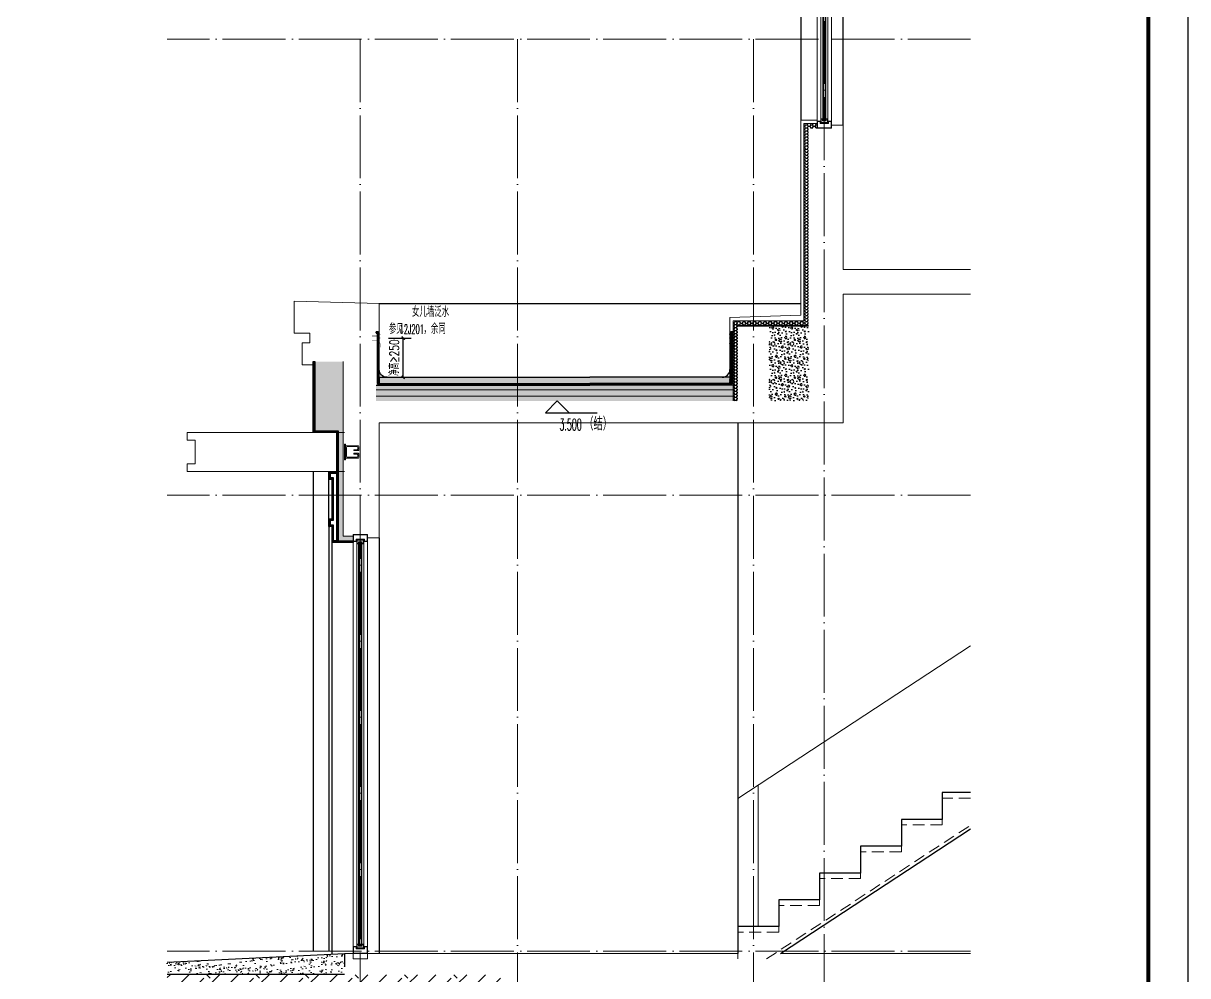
# Model space of a CAD drawing. Extents: x -518115 to 389031, y -209821 to 1628073.
# Drawn here: x 253278 to 260680, y -168600 to -162541 of the extents above; entities that cross this region are included whole.
import ezdxf
from ezdxf.xclip import XClip

# ---------------------------------------------------------------- set-up
doc = ezdxf.new("R2010")
doc.units = 0
doc.header["$LTSCALE"] = 1000
doc.header["$MEASUREMENT"] = 0
doc.header["$XCLIPFRAME"] = 0
for name, pattern in [('DASH', [0.35, 0.25, -0.1]), ('DOTE', [2.42, 2, -0.2, 0.02, -0.2]), ('HIDDEN', [0.375, 0.25, -0.125])]:
    doc.linetypes.add(name, pattern=pattern)
for name, color, linetype in [('3-剖面填充（细）', 250, 'Continuous'), ('3-屋面构造层', 157, 'Continuous'), ('DIM_ELEV', 3, 'Continuous'), ('DIM_IDEN', 67, 'Continuous'), ('PUB_TEXT', 4, 'Continuous'), ('SURFACE', 6, 'Continuous'), ('图框', 140, 'Continuous'), ('看线', 251, 'Continuous'), ('立面', 73, 'Continuous'), ('立面-看线', 251, 'Continuous')]:
    doc.layers.add(name, color=color, linetype=linetype)
for name, color, linetype, lineweight in [('DOTE', 19, 'DOTE', 9), ('PUB_HATCH', 8, 'Continuous', 9), ('S_WINDOW', 144, 'Continuous', 15), ('STAIR', 2, 'Continuous', 18), ('WALL', 9, 'Continuous', 40), ('内粉刷', 37, 'Continuous', 9), ('填充', 251, 'Continuous', 5), ('栏杆', 163, 'Continuous', 5), ('立面-普通轮廓', 7, 'Continuous', 18), ('立面-栏杆', 105, 'Continuous', 15), ('细细', 250, 'Continuous', 0)]:
    doc.layers.add(name, color=color, linetype=linetype, lineweight=lineweight)
doc.styles.add('_TCH_DIM', font='SIMPLEX.shx', dxfattribs={"width": 0.7, "bigfont": 'GBCBIG.shx'})
doc.styles.add('_TCH_DIM_T3', font='SIMPLEX.shx', dxfattribs={"width": 0.494118, "bigfont": 'GBCBIG.shx'})
doc.dimstyles.new('_TCH_ARCH&&20', dxfattribs={"dimtxt": 59.5, "dimasz": 20, "dimexe": 50, "dimexo": 60, "dimgap": 25.25, "dimtad": 1, "dimdec": 0, "dimzin": 0, "dimdsep": 46, "dimtxsty": '_TCH_DIM_T3', "dimblk": 'ARCHTICK', "dimcen": 0.09, "dimclrt": 7, "dimazin": 2, "dimtfac": 1, "dimtdec": 0, "dimtix": 1, "dimtmove": 2, "dimatfit": 3, "dimfxl": 1, "dimtolj": 1, "dimtzin": 0, "dimarcsym": 0})
pattern_1 = [(315, (-749044.146, -695306.734), (-1.767766953, -1.767766953), []), (315, (-749042.9675, -695306.734), (-1.767766953, -1.767766953), [])]
pattern_2 = [(315, (-749044.1448, -698010.1697), (-1.767766953, -1.767766953), []), (315, (-749042.9663, -698010.1697), (-1.767766953, -1.767766953), [])]
pattern_3 = [(315, (-218910.2607, -140541.0897), (-1.767766953, -1.767766953), []), (315, (-218909.0822, -140541.0897), (-1.767766953, -1.767766953), [])]
pattern_4 = [(315, (-218910.2607, -141979.3279), (-1.767766953, -1.767766953), []), (315, (-218909.0822, -141979.3279), (-1.767766953, -1.767766953), [])]

# ---------------------------------------------------------------- blocks, each defined once
blk = doc.blocks.new('GFDDDDRG')
at = {"layer": '图框'}
blk.add_lwpolyline([(923310, -107437), (923310, -159999), (893610, -159999), (893610, -107437)], close=True, dxfattribs=at)
blk.add_lwpolyline([(923310, -107437), (923310, -159999), (893610, -159999), (893610, -107437)], close=True, dxfattribs=at)
at = {"layer": '图框', "const_width": 50}
blk.add_lwpolyline([(894110, -159499), (922810, -159499), (922810, -108687), (894110, -108687)], close=True, dxfattribs=at)
blk = doc.blocks.new('A$C657A2A31')
at = {"layer": '栏杆', "color": 5}
for p, q in [((0, 0), (6.4, 0)), ((0, -100.3), (0, 0)), ((6.4, 0), (6.4, -100.3)), ((84.4, -10), (12.4, -10)), ((12.4, -22.3), (12.4, -78)), ((77.4, -16.3), (18.4, -16.3)), ((59.6, -35.7), (59.6, -41.7)), ((80.4, -35.7), (59.6, -35.7)), ((87.4, -41.7), (59.6, -41.7)), ((59.6, -58.6), (59.6, -64.6)), ((87.4, -58.6), (59.6, -58.6)), ((80.4, -64.6), (59.6, -64.6)), ((83.4, -32.7), (83.4, -22.3)), ((83.4, -67.6), (83.4, -78)), ((90.4, -16), (90.4, -38.7)), ((90.4, -84.3), (90.4, -61.6)), ((6.4, -100.3), (0, -100.3)), ((84.4, -90.3), (12.4, -90.3)), ((77.4, -84), (18.4, -84))]:
    blk.add_line(p, q, dxfattribs=at)
for centre, radius, start, end in [((12.4, -16), 6, 90, 180), ((18.4, -22.3), 6, 90, 180), ((77.4, -22.3), 6, 0, 90), ((80.4, -32.7), 3, 270, 0), ((80.4, -67.6), 3, 0, 90), ((84.4, -16), 6, 0, 90), ((87.4, -38.7), 3, 270, 0), ((87.4, -61.6), 3, 0, 90), ((12.4, -84.3), 6, 180, 270), ((18.4, -78), 6, 180, 270), ((77.4, -78), 6, 270, 0), ((84.4, -84.3), 6, 270, 0)]:
    blk.add_arc(centre, radius, start, end, dxfattribs=at)
blk = doc.blocks.new('zrszerf')
at = {"layer": '细细'}
h = blk.add_hatch(dxfattribs=at)
h.set_pattern_fill('金属', color=256, style=0)
h.set_pattern_definition(pattern_3)
h.paths.add_polyline_path([(257694.9, 608543.3), (257714.9, 608543.3), (257714.9, 608556.8), (257764.9, 608556.8), (257764.9, 608543.3), (257784.9, 608543.3), (257784.9, 608588.3), (257694.9, 608588.3)])
h.paths.add_polyline_path([(257712.9, 608558.8), (257712.9, 608545.3), (257696.9, 608545.3), (257696.9, 608586.3), (257782.9, 608586.3), (257782.9, 608545.3), (257766.9, 608545.3), (257766.9, 608558.8)], flags=16)
h = blk.add_hatch(dxfattribs=at)
h.set_pattern_fill('金属', color=256, style=0)
h.set_pattern_definition(pattern_3)
h.paths.add_polyline_path([(257762.4, 608554.8), (257762.4, 608529.8), (257750.4, 608529.8), (257750.4, 608539.8), (257729.4, 608539.8), (257729.4, 608529.8), (257717.4, 608529.8), (257717.4, 608554.8)])
h.paths.add_polyline_path([(257719.4, 608552.8), (257719.4, 608531.8), (257727.4, 608531.8), (257727.4, 608541.8), (257752.4, 608541.8), (257752.4, 608531.8), (257760.4, 608531.8), (257760.4, 608552.8)], flags=16)
h = blk.add_hatch(color=256, dxfattribs=at)
edge = h.paths.add_edge_path()
edge.add_line((257735.4, 608539.8), (257735.4, 608527.8))
edge.add_arc((257739.9, 608519.5), 9.44, 61.51755, 118.48245, ccw=False)
edge.add_line((257744.4, 608527.8), (257744.4, 608539.8))
edge.add_arc((257739.9, 608548.1), 9.44, 241.51755, 298.48245, ccw=False)
h = blk.add_hatch(dxfattribs=at)
h.set_pattern_fill('金属', color=256, style=0)
h.set_pattern_definition(pattern_4)
h.paths.add_polyline_path([(257694.9, 607233.3), (257714.9, 607233.3), (257714.9, 607219.8), (257764.9, 607219.8), (257764.9, 607233.3), (257784.9, 607233.3), (257784.9, 607188.3), (257694.9, 607188.3)])
h.paths.add_polyline_path([(257712.9, 607217.8), (257712.9, 607231.3), (257696.9, 607231.3), (257696.9, 607190.3), (257782.9, 607190.3), (257782.9, 607231.3), (257766.9, 607231.3), (257766.9, 607217.8)], flags=16)
h = blk.add_hatch(dxfattribs=at)
h.set_pattern_fill('金属', color=256, style=0)
h.set_pattern_definition(pattern_4)
h.paths.add_polyline_path([(257762.4, 607221.8), (257762.4, 607246.8), (257750.4, 607246.8), (257750.4, 607236.8), (257729.4, 607236.8), (257729.4, 607246.8), (257717.4, 607246.8), (257717.4, 607221.8)])
h.paths.add_polyline_path([(257719.4, 607223.8), (257719.4, 607244.8), (257727.4, 607244.8), (257727.4, 607234.8), (257752.4, 607234.8), (257752.4, 607244.8), (257760.4, 607244.8), (257760.4, 607223.8)], flags=16)
h = blk.add_hatch(color=256, dxfattribs=at)
edge = h.paths.add_edge_path()
edge.add_line((257735.4, 607236.8), (257735.4, 607248.8))
edge.add_arc((257739.9, 607257.1), 9.44, 241.51755, 298.48245)
edge.add_line((257744.4, 607248.8), (257744.4, 607236.8))
edge.add_arc((257739.9, 607228.5), 9.44, 61.51755, 118.48245)
at = {"layer": 'S_WINDOW'}
for p, q in [((257694.9, 607233.3), (257694.9, 608543.3)), ((257717.4, 607246.8), (257717.4, 608529.8)), ((257762.4, 607246.8), (257762.4, 608529.8)), ((257784.9, 607233.3), (257784.9, 608543.3))]:
    blk.add_line(p, q, dxfattribs=at)
for points in [[(257784.9, 608588.3), (257784.9, 608543.3), (257764.9, 608543.3), (257764.9, 608556.8), (257714.9, 608556.8), (257714.9, 608543.3), (257694.9, 608543.3), (257694.9, 608588.3)], [(257782.9, 608586.3), (257782.9, 608545.3), (257766.9, 608545.3), (257766.9, 608558.8), (257712.9, 608558.8), (257712.9, 608545.3), (257696.9, 608545.3), (257696.9, 608586.3)], [(257762.4, 608554.8), (257762.4, 608529.8), (257750.4, 608529.8), (257750.4, 608539.8), (257729.4, 608539.8), (257729.4, 608529.8), (257717.4, 608529.8), (257717.4, 608554.8)], [(257760.4, 608552.8), (257760.4, 608531.8), (257752.4, 608531.8), (257752.4, 608541.8), (257727.4, 608541.8), (257727.4, 608531.8), (257719.4, 608531.8), (257719.4, 608552.8)], [(257784.9, 607188.3), (257784.9, 607233.3), (257764.9, 607233.3), (257764.9, 607219.8), (257714.9, 607219.8), (257714.9, 607233.3), (257694.9, 607233.3), (257694.9, 607188.3)], [(257782.9, 607190.3), (257782.9, 607231.3), (257766.9, 607231.3), (257766.9, 607217.8), (257712.9, 607217.8), (257712.9, 607231.3), (257696.9, 607231.3), (257696.9, 607190.3)], [(257762.4, 607221.8), (257762.4, 607246.8), (257750.4, 607246.8), (257750.4, 607236.8), (257729.4, 607236.8), (257729.4, 607246.8), (257717.4, 607246.8), (257717.4, 607221.8)], [(257760.4, 607223.8), (257760.4, 607244.8), (257752.4, 607244.8), (257752.4, 607234.8), (257727.4, 607234.8), (257727.4, 607244.8), (257719.4, 607244.8), (257719.4, 607223.8)]]:
    blk.add_lwpolyline(points, close=True, dxfattribs=at)
at = {"layer": '细细'}
for points in [[(257729.4, 608529.8), (257729.4, 607246.8)], [(257735.4, 607248.8), (257735.4, 608539.8)], [(257744.4, 607248.8), (257744.4, 608539.8)], [(257750.4, 608529.8), (257750.4, 607246.8)]]:
    blk.add_lwpolyline(points, dxfattribs=at)
for points in [[(257735.4, 608539.8), (257735.4, 608527.8, -0.253805), (257744.4, 608527.8), (257744.4, 608539.8, -0.253805)], [(257735.4, 607236.8), (257735.4, 607248.8, 0.253805), (257744.4, 607248.8), (257744.4, 607236.8, 0.253805)]]:
    blk.add_lwpolyline(points, format="xyb", close=True, dxfattribs=at)
blk = doc.blocks.new('FGHFG4334GDFGDFFGGGGGGDFG4G')
at = {"layer": 'SURFACE', "const_width": 2.25}
for points in [[(46.5, 0), (0, 0)], [(46.5, -27.6), (0, -27.6)]]:
    blk.add_lwpolyline(points, dxfattribs=at)
at = {"layer": 'SURFACE', "const_width": 1.5}
blk.add_lwpolyline([(46.5, 17.2, -1), (46.5, 5.2), (46.5, -6.8, -1), (46.5, -18.8), (46.5, -36.8), (52.5, -48), (52.5, -72.8)], format="xyb", dxfattribs=at)
blk = doc.blocks.new('FGDGDGD')
at = {"layer": '3-屋面构造层'}
h = blk.add_hatch(dxfattribs=at)
h.set_pattern_fill('隔热材料01', color=256, scale=7.692308, style=0)
h.set_pattern_definition([(270, (9.5186, 433.228), (3.846153863, -7e-16), [0.385980771, -3.460173092]), (270, (6.637, 433.228), (3.846153863, -7e-16), [0.385980771, -3.460173092]), (90, (8.5996, 430.618), (-3.846153863, 2e-16), [0.385980771, -3.460173092]), (90, (7.556, 430.618), (-3.846153863, 2e-16), [0.385980771, -3.460173092]), (180, (10.002, 430), (-5e-16, -3.846153863), [3.848019248, 0.001865385]), (135, (8.9282, 430.193), (2e-16, 3.846144175), [0.328307694, -5.110980792]), (116.56505, (12.5422, 430.4251), (8.6793e-06, 3.8461487416), [0.215769232, -8.384500037]), (116.56505, (8.696, 430.4251), (8.6793e-06, 3.8461487416), [0.215769232, -8.384500037]), (153.43495, (13.1603, 430), (-8.679e-06, 3.846148742), [0.431538463, -8.168730805]), (153.43495, (9.3142, 430), (-8.679e-06, 3.846148742), [0.431538463, -8.168730805]), (63.43495, (12.4457, 431.0041), (-8.6793e-06, 3.8461487416), [2.054923086, -6.545346183]), (63.43495, (8.5996, 431.0041), (-8.6793e-06, 3.8461487416), [2.054923086, -6.545346183]), (116.56505, (13.3647, 433.228), (8.6793e-06, 3.8461487416), [0.215769232, -8.384500037]), (116.56505, (9.5186, 433.228), (8.6793e-06, 3.8461487416), [0.215769232, -8.384500037]), (135, (9.422, 433.421), (2e-16, 3.846144175), [0.328307694, -5.110980792]), (153.43495, (13.036, 433.6532), (-8.679e-06, 3.846148742), [0.431538463, -8.168730805]), (153.43495, (9.19, 433.6532), (-8.679e-06, 3.846148742), [0.431538463, -8.168730805]), (45, (6.7336, 433.421), (2e-16, 3.846144175), [0.328307694, -5.110980792]), (63.43495, (10.4833, 433.228), (-8.6793e-06, 3.8461487416), [0.215769232, -8.384500037]), (63.43495, (6.6371, 433.228), (-8.6793e-06, 3.8461487416), [0.215769232, -8.384500037]), (26.56505, (10.812, 433.6532), (8.679e-06, 3.846148742), [0.431538463, -8.168730805]), (26.56505, (6.9658, 433.6532), (8.679e-06, 3.846148742), [0.431538463, -8.168730805]), (116.56505, (11.4023, 431.0041), (8.6793e-06, 3.8461487416), [2.054923086, -6.545346183]), (116.56505, (7.5561, 431.0041), (8.6793e-06, 3.8461487416), [2.054923086, -6.545346183]), (45, (7.2275, 430.193), (2e-16, 3.846144175), [0.328307694, -5.110980792]), (63.43495, (11.3058, 430.4251), (-8.6793e-06, 3.8461487416), [0.215769232, -8.384500037]), (63.43495, (7.4596, 430.4251), (-8.6793e-06, 3.8461487416), [0.215769232, -8.384500037]), (26.56505, (10.6877, 430), (8.679e-06, 3.846148742), [0.431538463, -8.168730805]), (26.56505, (6.8415, 430), (8.679e-06, 3.846148742), [0.431538463, -8.168730805])])
edge = h.paths.add_edge_path()
edge.add_arc((682180.8, 585366.2), 9.23, 450, 540, ccw=False)
edge.add_line((682180.8, 585375.4), (682191.6, 585375.4))
edge.add_line((682191.6, 585375.4), (682191.6, 585366.2))
edge.add_line((682191.6, 585366.2), (682171.6, 585366.2))
h = blk.add_hatch(dxfattribs=at)
h.set_pattern_fill('混凝土', color=256, scale=5, angle=-1.14576, style=0)
h.set_pattern_definition([(48.854237, (-82751.966, -43707.863), (35.7930991, -3.8540962), [3.75, -41.25]), (353.854237, (-82751.966, -43707.863), (-6.1841378, 37.7408106), [3, -33]), (99.305637, (-82748.983, -43708.185), (29.6089874, 33.886691), [3.1870095, -35.0571056]), (45.038437, (-82751.766, -43697.865), (53.1858973, -9.3413237), [5.625, -61.875]), (95.489837, (-82747.334, -43698.644), (47.6977146, 47.7616795), [4.7805144, -52.58565]), (350.038437, (-82751.766, -43697.865), (47.6976773, 47.7617167), [4.5, -49.5]), (19.854237, (-82746.817, -43700.465), (29.4368469, -20.7237073), [3.75, -41.25]), (324.854237, (-82746.817, -43700.465), (12.8883392, 36.0069862), [3, -33]), (70.305637, (-82744.364, -43702.192), (42.3251977, 15.2832459), [3.1870095, -35.0571056]), (36.3542372, (-82751.966, -43707.863), (0.9406985, 16.62920733), [0, -32.6, 0, -33.5, 0, -33.125]), (6.3542372, (-82751.966, -43707.863), (13.54517982, 19.45362572), [0, -19.1, 0, -31.85, 0, -12.625]), (326.3542372, (-82763.114, -43707.64), (26.66323482, -1.66123381), [0, -12.5, 0, -39, 0, -51.75]), (316.3542372, (-82768.113, -43707.54), (29.2535633, 4.4211788), [0, -16.25, 0, -25.9, 0, -36.75])])
h.paths.add_polyline_path([(674875.1, 585046.2), (674875.1, 585086.2), (682171.6, 585086.2), (682171.6, 585046.2)])
h = blk.add_hatch(dxfattribs=at)
h.set_pattern_fill('隔热材料03', color=256, scale=12.5, style=0)
h.set_pattern_definition([(113.578, (-500407.8114, 374696.8656), (-0.0086926214, 6.2699620763), [1.075, -0.5693125, 2.8375, -0.5693125, 1.075, -0.6825]), (66.42, (-500406.1744, 374696.8656), (2.727787851, 6.0425e-05), [1.075, -0.5693125, 2.840375, -0.5693125, 1.075, -0.6825]), (180, (-500406.1744, 374696.8656), (0, 6.25), [1.636625, -1.0910625]), (180, (-500407.538, 374702.4906), (0, 6.25), [1.636625, -1.0910625]), (90, (-500405.7427, 374697.8548), (2.72775, 2e-16), [0.52175, -5.72825]), (90, (-500407.1066, 374700.9798), (2.72775, 2e-16), [0.52175, -5.72825]), (90, (-500408.2427, 374697.8548), (2.72775, 2e-16), [0.52175, -5.72825]), (90, (-500409.6066, 374700.9798), (2.72775, 2e-16), [0.52175, -5.72825])])
edge = h.paths.add_edge_path()
edge.add_line((682177.8, 585086.2), (682177.8, 585050.2))
edge.add_arc((682171.6, 585050.2), 6.25, 270, 360, ccw=False)
edge.add_line((682171.6, 585044), (682171.6, 585086.2))
edge.add_line((682171.6, 585086.2), (682177.8, 585086.2))
h = blk.add_hatch(dxfattribs=at)
h.set_pattern_fill('焦渣矿渣', color=256, scale=4, angle=-1.14576, style=0)
h.set_pattern_definition([(358.8542372, (-82751.966, -43697.863), (8.27546507, 13.69326162), [1.6, -14.4]), (298.8542372, (-82751.966, -43697.863), (15.99644496, -0.32013217), [1.6, -14.4]), (238.8542372, (-82750.366, -43697.895), (7.72097989, -14.0133938), [1.6, -14.4]), (268.8542372, (-82745.567, -43697.991), (15.83683295, -8.3183365), [2.4, -11.456]), (268.8542372, (-82743.967, -43698.023), (15.83683295, -8.3183365), [2.4, -11.456]), (268.8542372, (-82742.368, -43698.055), (15.83683295, -8.3183365), [2.4, -11.456])])
h.paths.add_polyline_path([(674875.1, 585006.2), (674875.1, 585036.2), (682191.6, 585036.2), (682191.6, 585006.2)])
h = blk.add_hatch(dxfattribs=at)
h.set_pattern_fill('加气混凝土', color=256, scale=5, style=0)
h.set_pattern_definition([(0, (-82734.266, -43726.163), (30, 60), [0, -60]), (0, (-82769.366, -43734.263), (30, 60), [0, -60]), (0, (-82749.866, -43734.863), (30, 60), [0, -60]), (0, (-82728.566, -43717.163), (30, 60), [0, -60]), (0, (-82753.466, -43737.863), (30, 60), [0, -60]), (0, (-82722.566, -43679.363), (30, 60), [0, -60]), (0, (-82740.866, -43684.163), (30, 60), [0, -60]), (0, (-82731.266, -43691.663), (30, 60), [0, -60]), (0, (-82780.166, -43692.863), (30, 60), [0, -60]), (0, (-82750.766, -43695.563), (30, 60), [0, -60]), (0, (-82762.166, -43710.863), (30, 60), [0, -60]), (0, (-82761.566, -43733.363), (30, 60), [0, -60]), (0, (-82739.066, -43735.763), (30, 60), [0, -60]), (0, (-82722.566, -43709.363), (30, 60), [0, -60]), (0, (-82778.666, -43718.663), (30, 60), [0, -60]), (0, (-82773.566, -43708.463), (30, 60), [0, -60]), (0, (-82750.166, -43712.663), (30, 60), [0, -60]), (0, (-82758.566, -43721.363), (30, 60), [0, -60]), (0, (-82763.366, -43701.563), (30, 60), [0, -60]), (0, (-82755.866, -43679.063), (30, 60), [0, -60]), (0, (-82776.266, -43731.263), (30, 60), [0, -60]), (0, (-82743.266, -43691.363), (30, 60), [0, -60]), (0, (-82771.166, -43690.463), (30, 60), [0, -60]), (0, (-82775.966, -43682.663), (30, 60), [0, -60]), (130.601294, (-82726.2516, -43698.149), (-149.999998343, 180.000000787), [2.6341554, -1103.7111]), (18.4349488, (-82730.537, -43697.006), (149.99999945, 59.99999956), [2.710524, -376.76279]), (90, (-82730.537, -43699.578), (30, 60), [2.5714284, -117.428565]), (161.565051, (-82727.966, -43700.435), (-150.000000755, 59.99999553), [2.710524, -376.76279]), (53.1301023, (-82727.966, -43700.435), (30.00000006, 59.99999997), [2.857143, -297.14285]), (135, (-82725.68, -43731.006), (-30.00000363, 59.99999594), [2.424366, -167.28126]), (45, (-82729.109, -43731.006), (29.9999998, 59.99999976), [2.424366, -167.28126]), (135, (-82727.394, -43732.72), (-30.00000363, 59.99999594), [2.424366, -167.28126]), (45, (-82727.394, -43732.72), (29.9999998, 59.99999976), [2.424366, -167.28126]), (116.565051, (-82754.537, -43690.72), (-5.2e-06, 119.9999967), [3.1943826, -63.88765]), (180, (-82755.966, -43687.863), (-30, 60), [3.4285716, -56.571425]), (63.434949, (-82760.823, -43690.72), (3e-07, 119.9999994), [3.1943826, -63.88765]), (116.565051, (-82759.394, -43693.58), (-5.2e-06, 119.9999967), [3.1943826, -63.88765]), (0, (-82759.394, -43693.58), (30, 60), [3.4285716, -56.571425]), (63.434949, (-82755.966, -43693.58), (3e-07, 119.9999994), [3.1943826, -63.88765]), (107.102728, (-82731.9658, -43711.0063), (-89.999996559, 300.000000484), [3.8861346, -1628.29025]), (143.972626, (-82733.1087, -43707.292), (-569.999992774, 419.999999525), [3.8861346, -812.202]), (180, (-82736.25, -43705.006), (-30, 60), [3.7142856, -56.28571]), (36.0273733, (-82743.1087, -43707.292), (569.999995788, 419.999995472), [3.8861346, -812.202]), (71.5650511, (-82744.252, -43710.721), (90.00000046, 299.99999948), [3.6140316, -375.85928]), (107.102728, (-82743.1087, -43714.4348), (-89.999996559, 300.000000484), [3.8861346, -1628.29025]), (143.972626, (-82739.966, -43716.7206), (-569.999992774, 419.999999525), [3.8861346, -812.202]), (0, (-82739.966, -43716.72), (30, 60), [3.7142856, -56.28571]), (36.0273733, (-82736.2516, -43716.7206), (569.999995788, 419.999995472), [3.8861346, -812.202]), (71.5650511, (-82733.109, -43714.435), (90.00000046, 299.99999948), [3.6140316, -375.85928]), (150.255118, (-82731.3944, -43683.006), (-90.000000213, 59.999999257), [2.303502, -481.43196]), (90, (-82733.394, -43684.15), (30, 60), [2.2857144, -117.714275]), (29.7448813, (-82733.3944, -43684.149), (90.000000053, 59.99999972), [2.303502, -481.43196]), (116.565051, (-82745.394, -43725.58), (-5.2e-06, 119.9999967), [3.1943826, -63.88765]), (168.690067, (-82746.823, -43722.7206), (-270.0000002, 59.999998494), [2.9137254, -608.96855]), (41.1859251, (-82751.9658, -43724.149), (749.999995456, 659.999994229), [3.0371844, -1272.5802]), (90, (-82751.966, -43727.006), (30, 60), [2.857143, -117.14285]), (138.814074, (-82749.68, -43729.0063), (-749.999986669, 660.000004204), [3.0371844, -1272.5802]), (16.6992442, (-82749.68, -43729.0063), (989.999992552, 299.999996858), [2.982945, -1249.85375]), (60.9453959, (-82746.823, -43728.149), (29.99999992, 59.999999469), [2.9416086, -1232.53395]), (109.983106, (-82770.5373, -43700.4348), (-150.000000565, 419.9999988885), [3.3442002, -1401.21975]), (155.556045, (-82771.68, -43697.292), (-390.0000014866, 179.99999626), [3.4522986, -1446.51315]), (24.4439547, (-82777.9658, -43697.292), (390.0000001945, 179.999999134), [3.4522986, -1446.51315]), (70.0168934, (-82779.1087, -43700.4348), (150.000000452, 419.999998958), [3.3442002, -1401.21975]), (109.983106, (-82777.9658, -43703.5777), (-150.000000565, 419.9999988885), [3.3442002, -1401.21975]), (160.016893, (-82774.823, -43704.7206), (-150.000000088, 59.999997267), [3.3442002, -698.93775]), (19.9831065, (-82774.823, -43704.7206), (149.999999176, 59.999999905), [3.3442002, -698.93775]), (70.0168934, (-82771.68, -43703.5777), (150.000000452, 419.999998958), [3.3442002, -1401.21975]), (122.005383, (-82748.2516, -43705.8634), (-30.000004026, 59.999996937), [2.6954232, -563.3434]), (18.4349488, (-82752.252, -43704.435), (149.99999945, 59.99999956), [2.710524, -376.76279]), (90, (-82752.252, -43707.006), (30, 60), [2.5714284, -117.428565]), (161.565051, (-82749.68, -43707.863), (-150.000000755, 59.99999553), [2.710524, -376.76279]), (54.4623222, (-82749.68, -43707.8634), (209.999999696, 299.99999955), [2.457807, -1029.82115]), (116.565051, (-82765.68, -43720.435), (-5.2e-06, 119.9999967), [3.1943826, -63.88765]), (180, (-82767.11, -43717.58), (-30, 60), [3.142857, -56.85714]), (59.0362434, (-82771.966, -43720.435), (30.000000098, 59.99999971), [3.3319728, -696.3822]), (120.963756, (-82770.2516, -43723.292), (-30.0000041, 59.999997245), [3.3319728, -696.3822]), (0, (-82770.25, -43723.29), (30, 60), [3.142857, -56.85714]), (63.434949, (-82767.11, -43723.29), (3e-07, 119.9999994), [3.1943826, -63.88765])])
h.paths.add_polyline_path([(682191.6, 584936.2), (674875.1, 584936.2), (674875.1, 584966.2), (682191.6, 584966.2)])
at = {"layer": '立面-看线'}
h = blk.add_hatch(dxfattribs=at)
h.set_pattern_fill('HONEY', color=256, scale=7)
h.set_pattern_definition([(0, (-799653.24, -415240.13), (16.66875, 9.623705), [11.1125, -22.225]), (120, (-799653.24, -415240.13), (-16.66874801, 9.62370845), [11.1125, -22.225]), (60, (-799653.24, -415240.13), (1.99e-06, 19.24741345), [-22.225, 11.1125])])
h.paths.add_polyline_path([(682191.6, 584966.2), (674875.1, 584966.2), (674875.1, 585006.2), (682191.6, 585006.2)])
at = {"layer": '3-屋面构造层'}
for p, q in [((682177.8, 585086.2), (674875.1, 585086.2)), ((682171.6, 585046.2), (674875.1, 585046.2)), ((682171.6, 585086.2), (682171.6, 585044)), ((682191.6, 585036.2), (674875.1, 585036.2))]:
    blk.add_line(p, q, dxfattribs=at)
at = {"layer": '3-屋面构造层', "color": 251, "linetype": 'DASH', "ltscale": 0.05, "true_color": 0x636466, "const_width": 2.5}
for points in [[(682056.6, 585042.7), (682171.6, 585042.7, 0.414214), (682179.1, 585050.2), (682179.1, 585366.2)], [(682056.6, 585039), (682171.6, 585039, 0.414214), (682182.8, 585050.2), (682182.8, 585366.2)]]:
    blk.add_lwpolyline(points, format="xyb", dxfattribs=at)
at = {"layer": '3-屋面构造层', "color": 251, "true_color": 0x636466}
for points in [[(682056.6, 585041.5), (682171.6, 585041.5, 0.414214), (682180.3, 585050.2), (682180.3, 585366.2)], [(682056.6, 585044), (682171.6, 585044, 0.414214), (682177.8, 585050.2), (682177.8, 585366.2)], [(682056.6, 585040.2), (682171.6, 585040.2, 0.414214), (682181.6, 585050.2), (682181.6, 585366.2), (682184.1, 585366.2), (682184.1, 585050.2, -0.414214), (682171.6, 585037.7), (682056.6, 585037.7)]]:
    blk.add_lwpolyline(points, format="xyb", dxfattribs=at)
at = {"layer": '3-屋面构造层', "ltscale": 0.8}
blk.add_lwpolyline([(682171.6, 585366.2, -0.414214), (682180.8, 585375.4), (682191.6, 585375.4), (682191.6, 585366.2), (682171.6, 585366.2)], format="xyb", dxfattribs=at)
at = {"layer": '3-屋面构造层', "color": 251, "linetype": 'DASH', "ltscale": 0.05, "true_color": 0x636466, "const_width": 2.5}
for points in [[(682056.6, 585042.7), (682042.7, 585039)], [(682042.7, 585039), (674875.1, 585039)]]:
    blk.add_lwpolyline(points, dxfattribs=at)
at = {"layer": '3-屋面构造层', "color": 251, "true_color": 0x636466}
for points in [[(682056, 585043.8), (682042.1, 585040.1)], [(682042.7, 585040.2), (674875.1, 585040.2)], [(674875.1, 585037.7), (682042.7, 585037.7)], [(682043.2, 585037.9), (682057.1, 585041.6)]]:
    blk.add_lwpolyline(points, dxfattribs=at)
at = {"layer": '3-屋面构造层'}
blk.add_arc((682121.6, 585136.2), 50, 270, 360, dxfattribs=at)
at = {"layer": 'PUB_HATCH', "color": 215, "true_color": 0xa953a0}
for p, q in [((682191.6, 585006.2), (674875.1, 585006.2)), ((682191.6, 584966.2), (674875.1, 584966.2))]:
    blk.add_line(p, q, dxfattribs=at)
at = {"layer": '3-屋面构造层', "color": 1, "xscale": -1}
blk.add_blockref('FGHFG4334GDFGDFFGGGGGGDFG4G', (682218.1, 585349), dxfattribs=at)
blk = doc.blocks.new('_ArchTick')
at = {"color": 0, "linetype": 'ByBlock', "const_width": 0.4}
blk.add_lwpolyline([(-0.5, -0.5), (0.5, 0.5)], dxfattribs=at)
blk = doc.blocks.new('*D360')
at = {"layer": 'Defpoints', "color": 0, "transparency": 16777216}
for p in [(255540.3, -164543), (255692.8, -164543), (255540.3, -164793)]:
    blk.add_point(p, dxfattribs=at)
at = {"layer": 'DIM_IDEN', "color": 0, "lineweight": -2, "transparency": 16777216}
for p, q in [((255600.3, -164543), (255742.8, -164543)), ((255692.8, -164793), (255692.8, -164543)), ((255600.3, -164793), (255742.8, -164793))]:
    blk.add_line(p, q, dxfattribs=at)
at = {"layer": 'DIM_IDEN', "color": 0, "lineweight": -2, "transparency": 16777216, "xscale": 20, "yscale": 20, "zscale": 20}
for p, rotation in [((255692.8, -164543), 90), ((255692.8, -164793), 270)]:
    blk.add_blockref('_ArchTick', p, dxfattribs=dict(at, rotation=rotation))
at = {"layer": 'DIM_IDEN', "color": 7, "transparency": 16777216, "insert": (255636.2, -164668), "char_height": 59.5, "attachment_point": 5, "rotation": 90, "style": '_TCH_DIM_T3'}
blk.add_mtext('\\A1;{\\W0.70588;净高≥250}', dxfattribs=at)
blk = doc.blocks.new('A$C40486AD2')
at = {"layer": 'PUB_TEXT', "style": '_TCH_DIM'}
for s, height, width, p in [('女儿墙泛水', 67.52, 0.7, (254.8, 115.3)), ('参见', 67.52, 0.7, (107.7, 7.5)), ('，余同', 67.52, 0.7, (327.8, 7.5)), ('12J201', 59.5, 0.494118, (176.6, 7.5))]:
    blk.add_text(s, height=height, dxfattribs=dict(at, width=width)).set_placement(p)

msp = doc.modelspace()

# ---------------------------------------------------------------- hatches: boundary and pattern name
h = msp.add_hatch()
h.set_pattern_fill('ANSI34', color=1, style=0, double=1)
h.set_pattern_definition([(45, (-1031112.582, -677943.816), (-6.73519209, 6.73519209), []), (45, (-1031110.337, -677943.816), (-6.73519209, 6.73519209), []), (45, (-1031108.092, -677943.816), (-6.73519209, 6.73519209), []), (45, (-1031105.847, -677943.816), (-6.73519209, 6.73519209), [])])
h.paths.add_polyline_path([(255270.3, -165143), (255270.3, -165843), (255375.3, -165843), (255375.3, -165833), (255280.3, -165833), (255280.3, -165133), (255130.3, -165133), (255130.3, -164693), (255120.3, -164693), (255120.3, -165143)])
at = {"layer": '3-剖面填充（细）'}
h = msp.add_hatch(dxfattribs=at)
h.set_pattern_fill('加气混凝土', color=256, scale=10)
h.set_pattern_definition([(0, (-146107.63, -76051.22), (60, 120), [0, -120]), (0, (-146177.83, -76067.42), (60, 120), [0, -120]), (0, (-146138.83, -76068.62), (60, 120), [0, -120]), (0, (-146096.23, -76033.22), (60, 120), [0, -120]), (0, (-146146.03, -76074.62), (60, 120), [0, -120]), (0, (-146084.23, -75957.62), (60, 120), [0, -120]), (0, (-146120.83, -75967.22), (60, 120), [0, -120]), (0, (-146101.63, -75982.22), (60, 120), [0, -120]), (0, (-146199.43, -75984.62), (60, 120), [0, -120]), (0, (-146140.63, -75990.02), (60, 120), [0, -120]), (0, (-146163.43, -76020.62), (60, 120), [0, -120]), (0, (-146162.23, -76065.62), (60, 120), [0, -120]), (0, (-146117.23, -76070.42), (60, 120), [0, -120]), (0, (-146084.23, -76017.62), (60, 120), [0, -120]), (0, (-146196.43, -76036.22), (60, 120), [0, -120]), (0, (-146186.23, -76015.82), (60, 120), [0, -120]), (0, (-146139.43, -76024.22), (60, 120), [0, -120]), (0, (-146156.23, -76041.62), (60, 120), [0, -120]), (0, (-146165.83, -76002.02), (60, 120), [0, -120]), (0, (-146150.83, -75957.02), (60, 120), [0, -120]), (0, (-146191.63, -76061.42), (60, 120), [0, -120]), (0, (-146125.63, -75981.62), (60, 120), [0, -120]), (0, (-146181.43, -75979.82), (60, 120), [0, -120]), (0, (-146191.03, -75964.22), (60, 120), [0, -120]), (130.601294, (-146091.6006, -75995.188), (-299.99999669, 360.00000157), [5.26831, -2207.4222]), (18.434949, (-146100.172, -75992.902), (299.9999989, 119.9999991), [5.421048, -753.52558]), (90, (-146100.17, -75998.045), (60, 120), [5.142857, -234.85713]), (161.565051, (-146095.03, -75999.76), (-300.0000015, 119.99999105), [5.421048, -753.52558]), (53.130102, (-146095.03, -75999.76), (60.0000001, 120), [5.714286, -594.2857]), (135, (-146090.458, -76060.9), (-60.0000073, 119.999992), [4.848732, -334.56252]), (45, (-146097.315, -76060.9), (59.9999996, 119.9999995), [4.848732, -334.56252]), (135, (-146093.886, -76064.33), (-60.0000073, 119.999992), [4.848732, -334.56252]), (45, (-146093.886, -76064.33), (59.9999996, 119.9999995), [4.848732, -334.56252]), (116.56505, (-146148.17, -75980.33), (-1e-05, 239.999993), [6.388765, -127.7753]), (180, (-146151.03, -75974.62), (-60, 120), [6.857143, -113.14285]), (63.43495, (-146160.74, -75980.33), (5e-07, 240), [6.388765, -127.7753]), (116.56505, (-146157.89, -75986.04), (-1e-05, 239.999993), [6.388765, -127.7753]), (0, (-146157.89, -75986.04), (60, 120), [6.857143, -113.14285]), (63.43495, (-146151.03, -75986.04), (5e-07, 240), [6.388765, -127.7753]), (107.102728, (-146103.029, -76020.902), (-179.99999312, 600.00000097), [7.77227, -3256.5805]), (143.972626, (-146105.315, -76013.473), (-1139.99998555, 839.99999905), [7.77227, -1624.404]), (180, (-146111.6, -76008.9), (-60, 120), [7.42857, -112.57142]), (36.0273733, (-146125.315, -76013.473), (1139.99999158, 839.99999094), [7.77227, -1624.404]), (71.565051, (-146127.6, -76020.33), (180.0000009, 599.999999), [7.228063, -751.71856]), (107.102728, (-146125.315, -76027.759), (-179.99999312, 600.00000097), [7.77227, -3256.5805]), (143.972626, (-146119.029, -76032.3305), (-1139.99998555, 839.99999905), [7.77227, -1624.404]), (0, (-146119.03, -76032.33), (60, 120), [7.42857, -112.57142]), (36.0273733, (-146111.601, -76032.3305), (1139.99999158, 839.99999094), [7.77227, -1624.404]), (71.565051, (-146105.315, -76027.76), (180.0000009, 599.999999), [7.228063, -751.71856]), (150.255118, (-146101.886, -75964.902), (-180.0000004, 119.9999985), [4.607004, -962.86392]), (90, (-146105.886, -75967.19), (60, 120), [4.57143, -235.42855]), (29.7448813, (-146105.886, -75967.188), (180.0000001, 119.99999944), [4.607004, -962.86392]), (116.56505, (-146129.89, -76050.04), (-1e-05, 239.999993), [6.388765, -127.7753]), (168.690067, (-146132.743, -76044.33), (-540.0000004, 119.999997), [5.82745, -1217.9371]), (41.1859251, (-146143.029, -76047.1877), (1499.99999091, 1319.99998846), [6.07437, -2545.1604]), (90, (-146143.03, -76052.9), (60, 120), [5.714286, -234.2857]), (138.814074, (-146138.458, -76056.902), (-1499.99997334, 1320.00000841), [6.07437, -2545.1604]), (16.6992442, (-146138.458, -76056.902), (1979.9999851, 599.999993716), [5.96589, -2499.7075]), (60.9453959, (-146132.7435, -76055.1877), (59.99999984, 119.99999894), [5.883217, -2465.0679]), (109.983106, (-146180.172, -75999.759), (-300.00000113, 839.99999778), [6.6884, -2802.4395]), (155.556045, (-146182.4577, -75993.4734), (-780.000002973, 359.99999252), [6.904597, -2893.0263]), (24.4439547, (-146195.029, -75993.4734), (780.00000039, 359.99999827), [6.904597, -2893.0263]), (70.0168934, (-146197.315, -75999.759), (300.000000904, 839.999997916), [6.6884, -2802.4395]), (109.983106, (-146195.029, -76006.045), (-300.00000113, 839.99999778), [6.6884, -2802.4395]), (160.016893, (-146188.743, -76008.331), (-300.00000018, 119.99999453), [6.6884, -1397.8755]), (19.9831065, (-146188.743, -76008.331), (299.99999835, 119.9999998), [6.6884, -1397.8755]), (70.0168934, (-146182.4577, -76006.045), (300.000000904, 839.999997916), [6.6884, -2802.4395]), (122.005383, (-146135.6, -76010.616), (-60.00000805, 119.99999387), [5.390846, -1126.6868]), (18.434949, (-146143.6, -76007.76), (299.9999989, 119.9999991), [5.421048, -753.52558]), (90, (-146143.6, -76012.9), (60, 120), [5.142857, -234.85713]), (161.565051, (-146138.458, -76014.616), (-300.0000015, 119.99999105), [5.421048, -753.52558]), (54.4623222, (-146138.458, -76014.616), (419.99999939, 599.9999991), [4.915614, -2059.6423]), (116.56505, (-146170.46, -76039.76), (-1e-05, 239.999993), [6.388765, -127.7753]), (180, (-146173.31, -76034.04), (-60, 120), [6.285714, -113.71428]), (59.0362434, (-146183.029, -76039.759), (60.0000002, 119.99999942), [6.663946, -1392.7644]), (120.963756, (-146179.601, -76045.473), (-60.0000082, 119.9999945), [6.663946, -1392.7644]), (0, (-146179.6, -76045.47), (60, 120), [6.285714, -113.71428]), (63.43495, (-146173.31, -76045.47), (5e-07, 240), [6.388765, -127.7753])])
h.paths.add_polyline_path([(258270.3, -164463), (258020.3, -164463), (258020.3, -164943), (258270.3, -164943)])
at = {"layer": '填充'}
h = msp.add_hatch(dxfattribs=at)
h.set_pattern_fill('AR-CONC', color=256, scale=50, style=0)
h.set_pattern_definition([(50, (-14332277.7, -5524350.75), (91.0923345, -7.96954277), [9.525, -104.775]), (355, (-14332277.7, -5524350.75), (-17.621413, 95.52832144), [7.62, -83.82]), (100.451, (-14332270.11, -5524351.415), (73.47125083, 87.5583439), [8.095, -89.045]), (46.1842, (-14332277.7, -5524325.35), (135.53952045, -21.021164), [14.2875, -157.1625]), (96.6356, (-14332266.4, -5524327.1), (118.7021172, 123.712778), [12.1425, -133.5675]), (351.184, (-14332277.7, -5524325.35), (118.7023029, 123.7125589), [11.43, -125.73]), (21, (-14332265, -5524331.7), (75.8074399, -51.13275926), [9.525, -104.775]), (326, (-14332265, -5524331.7), (30.9010142, 92.09398306), [7.62, -83.82]), (71.4514, (-14332258.68, -5524335.96), (106.7082454, 40.96142886), [8.095, -89.045]), (37.5, (-14332277.7, -5524350.75), (1.544301625, 42.277519437), [0, -82.804, 0, -85.09, 0, -84.1375]), (7.5, (-14332277.7, -5524350.75), (33.40983126, 50.09028741), [0, -48.514, 0, -80.899, 0, -32.0675]), (327.5, (-14332306.02, -5524350.75), (67.79529758, -2.864372), [0, -31.75, 0, -99.06, 0, -131.445]), (317.5, (-14332318.72, -5524350.75), (74.0645907, 12.71324552), [0, -41.275, 0, -65.786, 0, -93.345])])
h.paths.add_polyline_path([(254193.3, -168514.3), (254193.3, -168592.7), (255320.3, -168592.7), (255320.3, -168458.2)])
h = msp.add_hatch(dxfattribs=at)
h.set_pattern_fill('EARTH', color=250, scale=70, angle=45, style=0)
h.set_pattern_definition([(45, (-543133.03, -555057.3), (0, 314.308964), [222.25, -222.25]), (45, (-543191.96, -554998.36), (0, 314.308964), [222.25, -222.25]), (45, (-543250.9, -554939.43), (0, 314.308964), [222.25, -222.25]), (135, (-543250.9, -554900.14), (-314.308964, 0), [222.25, -222.25]), (135, (-543191.96, -554841.2), (-314.308964, 0), [222.25, -222.25]), (135, (-543133.03, -554782.27), (-314.308964, 0), [222.25, -222.25])])
h.paths.add_polyline_path([(254193.3, -169167.4), (255820.3, -169167.4), (255820.3, -169543), (256321.3, -169543), (256321.3, -168592.8), (254193.3, -168593)])
at = {"layer": '立面'}
h = msp.add_hatch(dxfattribs=at)
h.set_pattern_fill('ANSI31', color=251, scale=2)
h.set_pattern_definition([(45, (-530163.6334, -555044.0018), (-2.24506403, 2.24506403), [])])
h.paths.add_polyline_path([(255270.2, -165393), (255270.4, -165843), (255240.4, -165843), (255240.4, -165742.7), (255220.4, -165742.7), (255220.4, -165692.7), (255240.4, -165692.7), (255240.5, -165442.9), (255220.3, -165442.7), (255220.3, -165393)])
h.paths.add_polyline_path([(255250.5, -165433), (255230.3, -165432.8), (255230.3, -165403), (255270.3, -165403), (255270.3, -165833), (255250.4, -165833), (255250.5, -165732.7), (255230.4, -165732.7), (255230.4, -165702.7), (255250.4, -165702.7)], flags=16)
at = {"layer": '立面-看线'}
h = msp.add_hatch(dxfattribs=at)
h.set_pattern_fill('HONEY', color=256, scale=7)
h.set_pattern_definition([(0, (-552782.979, -549539.967), (16.66875, 9.623705), [11.1125, -22.225]), (120, (-552782.979, -549539.967), (-16.66874801, 9.62370845), [11.1125, -22.225]), (60, (-552782.979, -549539.967), (1.99e-06, 19.24741345), [-22.225, 11.1125])])
h.paths.add_polyline_path([(258240.3, -164093), (258270.3, -164093), (258270.3, -163208), (258325.3, -163208), (258325.3, -163178), (258240.3, -163178)])
h = msp.add_hatch(dxfattribs=at)
h.set_pattern_fill('HONEY', color=256, scale=7)
h.set_pattern_definition([(0, (-552782.956, -549539.965), (16.66875, 9.623705), [11.1125, -22.225]), (120, (-552782.956, -549539.965), (-16.66874801, 9.62370845), [11.1125, -22.225]), (60, (-552782.956, -549539.965), (1.99e-06, 19.24741345), [-22.225, 11.1125])])
h.paths.add_polyline_path([(258240.3, -164463), (258270.3, -164463), (258270.3, -164093), (258240.3, -164093)])
h = msp.add_hatch(dxfattribs=at)
h.set_pattern_fill('HONEY', color=256, scale=7)
h.set_pattern_definition([(0, (-553232.948, -549539.962), (16.66875, 9.623705), [11.1125, -22.225]), (120, (-553232.948, -549539.962), (-16.66874801, 9.62370845), [11.1125, -22.225]), (60, (-553232.948, -549539.962), (1.99e-06, 19.24741345), [-22.225, 11.1125])])
h.paths.add_polyline_path([(257820.3, -164433), (257790.3, -164433), (257790.3, -164943), (257820.3, -164943)])
h = msp.add_hatch(dxfattribs=at)
h.set_pattern_fill('HONEY', color=256, scale=7)
h.set_pattern_definition([(0, (-552812.977, -549059.919), (16.66875, 9.623705), [11.1125, -22.225]), (120, (-552812.977, -549059.919), (-16.66874801, 9.62370845), [11.1125, -22.225]), (60, (-552812.977, -549059.919), (1.99e-06, 19.24741345), [-22.225, 11.1125])])
h.paths.add_polyline_path([(258240.3, -164433), (257820.3, -164433), (257820.3, -164463), (258240.3, -164463)])
h = msp.add_hatch(dxfattribs=at)
h.set_pattern_fill('HONEY', color=256, scale=7)
h.set_pattern_definition([(0, (-1031112.582, -677943.816), (16.66875, 9.623705), [11.1125, -22.225]), (120, (-1031112.582, -677943.816), (-16.66874801, 9.62370845), [11.1125, -22.225]), (60, (-1031112.582, -677943.816), (1.99e-06, 19.24741345), [-22.225, 11.1125])])
h.paths.add_polyline_path([(255310.7, -164693.1), (255130.3, -164693), (255130.5, -165133), (255280.1, -165133), (255279.8, -165833), (255374.7, -165833), (255375.3, -165803), (255310.3, -165803), (255309.8, -165153), (255310.3, -165153.1)])
at = {"layer": '细细'}
h = msp.add_hatch(dxfattribs=at)
h.set_pattern_fill('金属', color=256, style=0)
h.set_pattern_definition(pattern_1)
h.paths.add_polyline_path([(255465.3, -165838), (255445.3, -165838), (255445.3, -165824.5), (255395.3, -165824.5), (255395.3, -165838), (255375.3, -165838), (255375.3, -165793), (255465.3, -165793)])
h.paths.add_polyline_path([(255447.3, -165822.5), (255447.3, -165836), (255463.3, -165836), (255463.3, -165795), (255377.3, -165795), (255377.3, -165836), (255393.3, -165836), (255393.3, -165822.5)], flags=16)
h = msp.add_hatch(dxfattribs=at)
h.set_pattern_fill('金属', color=256, style=0)
h.set_pattern_definition(pattern_1)
h.paths.add_polyline_path([(255397.8, -165826.5), (255397.8, -165851.5), (255409.8, -165851.5), (255409.8, -165841.5), (255430.8, -165841.5), (255430.8, -165851.5), (255442.8, -165851.5), (255442.8, -165826.5)])
h.paths.add_polyline_path([(255440.8, -165828.5), (255440.8, -165849.5), (255432.8, -165849.5), (255432.8, -165839.5), (255407.8, -165839.5), (255407.8, -165849.5), (255399.8, -165849.5), (255399.8, -165828.5)], flags=16)
h = msp.add_hatch(color=256, dxfattribs=at)
edge = h.paths.add_edge_path()
edge.add_line((255424.8, -165841.5), (255424.8, -165853.5))
edge.add_arc((255420.3, -165861.8), 9.44, 61.51755, 118.48245)
edge.add_line((255415.8, -165853.5), (255415.8, -165841.5))
edge.add_arc((255420.3, -165833.2), 9.44, 241.51755, 298.48245)
h = msp.add_hatch(dxfattribs=at)
h.set_pattern_fill('金属', color=256, style=0)
h.set_pattern_definition(pattern_2)
h.paths.add_polyline_path([(255465.3, -168413.2), (255445.3, -168413.2), (255445.3, -168426.7), (255395.3, -168426.7), (255395.3, -168413.2), (255375.3, -168413.2), (255375.3, -168458.2), (255465.3, -168458.2)])
h.paths.add_polyline_path([(255447.3, -168428.7), (255447.3, -168415.2), (255463.3, -168415.2), (255463.3, -168456.2), (255377.3, -168456.2), (255377.3, -168415.2), (255393.3, -168415.2), (255393.3, -168428.7)], flags=16)
h = msp.add_hatch(dxfattribs=at)
h.set_pattern_fill('金属', color=256, style=0)
h.set_pattern_definition(pattern_2)
h.paths.add_polyline_path([(255397.8, -168424.7), (255397.8, -168399.7), (255409.8, -168399.7), (255409.8, -168409.7), (255430.8, -168409.7), (255430.8, -168399.7), (255442.8, -168399.7), (255442.8, -168424.7)])
h.paths.add_polyline_path([(255440.8, -168422.7), (255440.8, -168401.7), (255432.8, -168401.7), (255432.8, -168411.7), (255407.8, -168411.7), (255407.8, -168401.7), (255399.8, -168401.7), (255399.8, -168422.7)], flags=16)
h = msp.add_hatch(color=256, dxfattribs=at)
edge = h.paths.add_edge_path()
edge.add_line((255424.8, -168409.7), (255424.8, -168397.7))
edge.add_arc((255420.3, -168389.4), 9.44, 241.51755, 298.48245, ccw=False)
edge.add_line((255415.8, -168397.7), (255415.8, -168409.7))
edge.add_arc((255420.3, -168418), 9.44, 61.51755, 118.48245, ccw=False)

# ---------------------------------------------------------------- linework, layer by layer
at = {"color": 1}
msp.add_lwpolyline([(255130.3, -164693), (255130.3, -165133), (255280.3, -165133), (255280.3, -165833), (255375.3, -165833), (255375.3, -165843), (255270.3, -165843), (255270.3, -165143), (255120.3, -165143), (255120.3, -164693), (255130.3, -164693)], dxfattribs=at)
at = {"layer": 'DIM_ELEV', "color": 3}
for p, q in [((256672.8, -164943), (256597.8, -165018)), ((256672.8, -164943), (256747.8, -165018)), ((256597.8, -165018), (256925.8, -165018))]:
    msp.add_line(p, q, dxfattribs=at)
at = {"layer": 'DOTE', "linetype": 'DOTE', "ltscale": 0.2}
for p, q in [((258370.3, -149943), (258370.3, -169543)), ((259300.5, -162643), (254193.3, -162643)), ((255420.3, -162643), (255420.3, -169543)), ((256420.3, -162643), (256420.3, -169543)), ((257920.3, -162643), (257920.3, -169543)), ((259300.5, -165543), (254193.3, -165543)), ((259300.5, -168443), (254193.3, -168443))]:
    msp.add_line(p, q, dxfattribs=at)
at = {"layer": 'PUB_HATCH', "color": 215, "true_color": 0xa953a0}
for points in [[(258325.3, -163178), (258240.3, -163178), (258240.3, -164433)], [(258240.3, -164433), (257790.3, -164433), (257790.3, -164943)], [(255310.7, -164693), (255310.3, -165153), (255310.3, -165153), (255310.3, -165803), (255375.3, -165803)]]:
    msp.add_lwpolyline(points, dxfattribs=at)
at = {"layer": 'S_WINDOW'}
for p, q in [((255375.3, -168413.2), (255375.3, -165838)), ((255397.8, -168399.7), (255397.8, -165851.5)), ((255442.8, -168399.7), (255442.8, -165851.5)), ((255465.3, -168413.2), (255465.3, -165838))]:
    msp.add_line(p, q, dxfattribs=at)
for points in [[(255375.3, -165793), (255375.3, -165838), (255395.3, -165838), (255395.3, -165824.5), (255445.3, -165824.5), (255445.3, -165838), (255465.3, -165838), (255465.3, -165793)], [(255377.3, -165795), (255377.3, -165836), (255393.3, -165836), (255393.3, -165822.5), (255447.3, -165822.5), (255447.3, -165836), (255463.3, -165836), (255463.3, -165795)], [(255397.8, -165826.5), (255397.8, -165851.5), (255409.8, -165851.5), (255409.8, -165841.5), (255430.8, -165841.5), (255430.8, -165851.5), (255442.8, -165851.5), (255442.8, -165826.5)], [(255399.8, -165828.5), (255399.8, -165849.5), (255407.8, -165849.5), (255407.8, -165839.5), (255432.8, -165839.5), (255432.8, -165849.5), (255440.8, -165849.5), (255440.8, -165828.5)], [(255375.3, -168458.2), (255375.3, -168413.2), (255395.3, -168413.2), (255395.3, -168426.7), (255445.3, -168426.7), (255445.3, -168413.2), (255465.3, -168413.2), (255465.3, -168458.2)], [(255397.8, -168424.7), (255397.8, -168399.7), (255409.8, -168399.7), (255409.8, -168409.7), (255430.8, -168409.7), (255430.8, -168399.7), (255442.8, -168399.7), (255442.8, -168424.7)], [(255399.8, -168422.7), (255399.8, -168401.7), (255407.8, -168401.7), (255407.8, -168411.7), (255432.8, -168411.7), (255432.8, -168401.7), (255440.8, -168401.7), (255440.8, -168422.7)], [(255375.2, -168458.2), (255465.3, -168458.2), (255465.3, -168493), (255375.2, -168493)], [(255377.3, -168456.2), (255377.3, -168415.2), (255393.3, -168415.2), (255393.3, -168428.7), (255447.3, -168428.7), (255447.3, -168415.2), (255463.3, -168415.2), (255463.3, -168456.2)]]:
    msp.add_lwpolyline(points, close=True, dxfattribs=at)
at = {"layer": 'STAIR', "linetype": 'HIDDEN', "ltscale": 0.3}
msp.add_line((258002.6, -168493), (259300.5, -167641.5), dxfattribs=at)
msp.add_lwpolyline([(259300.5, -167469.5), (259120.4, -167469.5), (259120.4, -167640.1), (258860.4, -167640.1), (258860.4, -167810.7), (258600.4, -167810.7), (258600.4, -167981.3), (258340.4, -167981.3), (258340.4, -168151.8), (258080.4, -168151.8), (258080.4, -168322.4), (257820.4, -168322.4), (257820.4, -168493)], dxfattribs=at)
at = {"layer": 'WALL'}
msp.add_line((257820.3, -164463), (258270.3, -164463), dxfattribs=at)
at = {"layer": '内粉刷'}
for p, q in [((259300.5, -164108), (258490.3, -164108)), ((258490.3, -164263), (259300.5, -164263)), ((255540.3, -164323), (255540.3, -164793)), ((255320.3, -168458.2), (257820.4, -168458)), ((258092.4, -168458), (259300.5, -168458))]:
    msp.add_line(p, q, dxfattribs=at)
for points in [[(258325.3, -163158), (258220.3, -163158), (258220.3, -164398), (257770.3, -164413), (257770.3, -164793)], [(258415.3, -163188), (258490.3, -163188), (258490.3, -164108)], [(255465.3, -165813), (255540.3, -165813), (255540.3, -165083), (258490.2, -165083), (258490.2, -164263)], [(255540.3, -164323), (255000.3, -164308), (255000.3, -164513), (255100.3, -164513), (255100.3, -164573), (255050.3, -164573), (255050.3, -164713), (255119.9, -164713)]]:
    msp.add_lwpolyline(points, dxfattribs=at)
at = {"layer": '看线'}
for p, q in [((258220.3, -161858), (258220.3, -163158)), ((258490.3, -163188), (258490.3, -161828)), ((255540.3, -164323), (258220.3, -164323)), ((255220.4, -165692.7), (255220.3, -165442.7)), ((255220.5, -165742.7), (255220.3, -168443)), ((255540.3, -165813), (255540.3, -168458)), ((255240.3, -165843), (255240.3, -168460.7))]:
    msp.add_line(p, q, dxfattribs=at)
at = {"layer": '看线', "color": 252}
for p, q in [((257820.3, -165083), (257820.4, -168287.4)), ((255120.3, -165393), (255120.3, -168443))]:
    msp.add_line(p, q, dxfattribs=at)
at = {"layer": '看线', "color": 32}
for p, q in [((258092.4, -168458), (259300.5, -167665.4)), ((254193.3, -168514.3), (255320.3, -168458.2)), ((255320.3, -168458.2), (255320.3, -168543)), ((255320.3, -168458.2), (255320.3, -168543)), ((255320.3, -168592.7), (254193.3, -168592.7))]:
    msp.add_line(p, q, dxfattribs=at)
msp.add_lwpolyline([(259300.5, -167434.5), (259120.4, -167434.5), (259120.4, -167605.1), (258860.4, -167605.1), (258860.4, -167775.7), (258600.4, -167775.7), (258600.4, -167946.3), (258340.4, -167946.3), (258340.4, -168116.8), (258080.4, -168116.8), (258080.4, -168287.4), (257820.4, -168287.4), (257820.4, -168458)], dxfattribs=at)
at = {"layer": '立面', "color": 6}
for points in [[(255270.4, -165843), (255240.4, -165843), (255240.4, -165742.7), (255220.4, -165742.7), (255220.4, -165692.7), (255240.4, -165692.7), (255240.5, -165442.9), (255220.3, -165442.7), (255220.3, -165393), (255270.3, -165393)], [(255270.4, -165833), (255250.4, -165833), (255250.4, -165732.7), (255230.4, -165732.7), (255230.4, -165702.7), (255250.4, -165702.7), (255250.5, -165433), (255230.3, -165432.8), (255230.3, -165403), (255270.3, -165403)]]:
    msp.add_lwpolyline(points, dxfattribs=at)
at = {"layer": '立面-普通轮廓', "color": 4}
msp.add_lwpolyline([(255320.3, -165143), (254320.3, -165143), (254320.3, -165193), (254370.3, -165193), (254370.3, -165343), (254320.3, -165343), (254320.3, -165393), (255320.3, -165393)], dxfattribs=at)
at = {"layer": '立面-栏杆', "color": 4}
for p, q in [((259300.5, -166501.6), (257820.3, -167472.7)), ((257950.4, -168287.4), (257950.4, -167387.4))]:
    msp.add_line(p, q, dxfattribs=at)
at = {"layer": '细细'}
for points in [[(255409.8, -165851.5), (255409.8, -168399.7)], [(255415.8, -168397.7), (255415.8, -165841.5)], [(255424.8, -168397.7), (255424.8, -165841.5)], [(255430.8, -165851.5), (255430.8, -168399.7)]]:
    msp.add_lwpolyline(points, dxfattribs=at)
for points in [[(255424.8, -165841.5), (255424.8, -165853.5, 0.253805), (255415.8, -165853.5), (255415.8, -165841.5, 0.253805)], [(255424.8, -168409.7), (255424.8, -168397.7, -0.253805), (255415.8, -168397.7), (255415.8, -168409.7, -0.253805)]]:
    msp.add_lwpolyline(points, format="xyb", close=True, dxfattribs=at)

# ---------------------------------------------------------------- block references
at = {"xscale": 0.5, "yscale": 0.5, "zscale": 0.5}
msp.add_blockref('GFDDDDRG', (-200974.4, -93716.5), dxfattribs=at)
at = {"xscale": -1}
msp.add_blockref('zrszerf', (516110.2, -770396.3), dxfattribs=at)
for name, p in [('A$C40486AD2', (255493.8, -164524.2)), ('A$C657A2A31', (255320.3, -165217.8))]:
    msp.add_blockref(name, p)
ref = msp.add_blockref('FGDGDGD', (937711.9, -749879.2), dxfattribs=dict(xscale=-1))
XClip(ref).set_block_clipping_path([(680831.5914428351, 584936.1769558351), (682291.5665918037, 585415.8410118448)])
ref = msp.add_blockref('FGDGDGD', (-424401.3, -749879.2))
XClip(ref).set_block_clipping_path([(681281.4460297858, 584936.1769558351), (682291.5665918037, 585415.8410118448)])

# ---------------------------------------------------------------- texts
at = {"layer": 'DIM_ELEV', "color": 7, "style": '_TCH_DIM'}
for s, height, width, p in [('3.500', 74.38, 0.494118, (256686.2, -165130.6)), ('（结）', 84.4, 0.7, (256843.7, -165130.6))]:
    msp.add_text(s, height=height, dxfattribs=dict(at, width=width)).set_placement(p)

# ---------------------------------------------------------------- dimensions: what is measured, and where the dimension line sits
at = {"layer": 'DIM_IDEN'}
dim = msp.add_aligned_dim(p1=(255540.3, -164793), p2=(255540.3, -164543), distance=-152.5, text='{\\W0.70588;净高≥250}', dimstyle='_TCH_ARCH&&20', dxfattribs=at)
dim.commit()
dim.dimension.update_dxf_attribs({"geometry": '*D360', "text_midpoint": (255636.2, -164668)})

doc.saveas('drawing.dxf')
